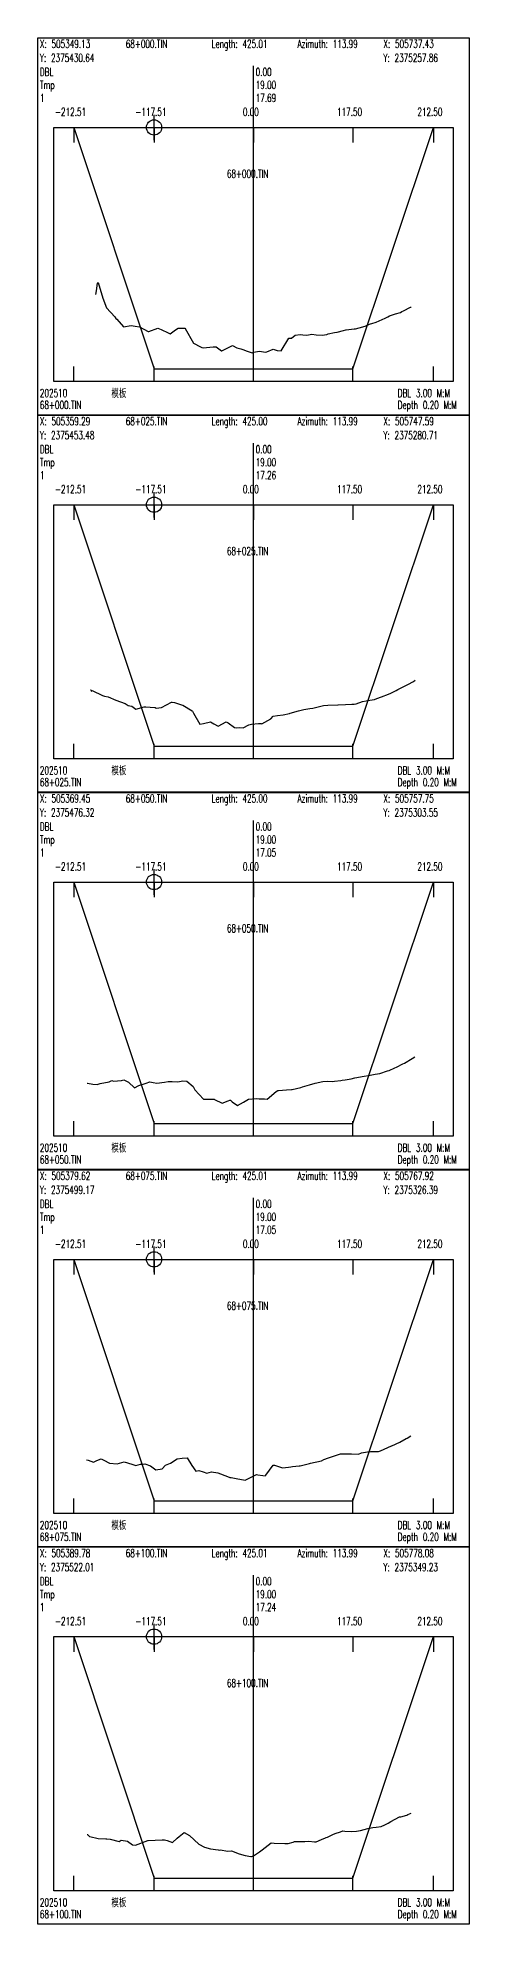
# Model space of a CAD drawing. Extents: x 1 to 194, y -24202 to 0.
# Drawn here: x 1 to 171, y -2227 to -1485 of the extents above; entities that cross this region are included whole.
import ezdxf

# ---------------------------------------------------------------- set-up
doc = ezdxf.new("R2010")
doc.units = 0
doc.header["$MEASUREMENT"] = 0
doc.layers.add('LABELS', color=7, linetype='Continuous')
doc.layers.add('XSECTION', color=7, linetype='Continuous')
doc.styles.get("Standard").update_dxf_attribs({"font": 'txt.shx'})

msp = doc.modelspace()

# ---------------------------------------------------------------- linework, layer by layer
at = {"color": 1}
for p, q in [((41.83, -1520.06), (51.83, -1520.06)), ((46.83, -1525.06), (46.83, -1515.06)), ((41.83, -1668.53), (51.83, -1668.53)), ((46.83, -1673.53), (46.83, -1663.53)), ((41.83, -1817.01), (51.83, -1817.01)), ((46.83, -1822.01), (46.83, -1812.01)), ((41.83, -1965.49), (51.83, -1965.49)), ((46.83, -1970.49), (46.83, -1960.49)), ((41.83, -2113.96), (51.83, -2113.96)), ((46.83, -2118.96), (46.83, -2108.96))]:
    msp.add_line(p, q, dxfattribs=at)
for centre in [(46.83, -1520.06), (46.83, -1668.53), (46.83, -1817.01), (46.83, -1965.49), (46.83, -2113.96)]:
    msp.add_circle(centre, 3, dxfattribs=at)
at = {"layer": 'XSECTION', "color": 0, "linetype": 'Continuous'}
for points in [[(1, -1484.77), (171, -1484.77), (171, -1633.24), (1, -1633.24), (1, -1484.77)], [(86, -1620.06), (86, -1495.82)], [(86, -1620.06), (86, -1495.82)], [(7.3, -1520.06), (164.71, -1520.06), (164.71, -1620.06), (7.3, -1620.06), (7.3, -1520.06)], [(15.17, -1520.06), (15.17, -1526)], [(15.17, -1520.06), (46.83, -1615.06)], [(15.17, -1520.06), (46.83, -1615.06)], [(46.83, -1520.06), (46.83, -1526)], [(86, -1520.06), (86, -1526)], [(125.17, -1520.06), (125.17, -1526)], [(125.17, -1615.06), (156.84, -1520.06)], [(125.17, -1615.06), (156.84, -1520.06)], [(156.84, -1520.06), (156.84, -1526)], [(15.17, -1620.06), (15.17, -1614.12)], [(46.83, -1620.06), (46.83, -1614.12)], [(46.83, -1615.06), (86, -1615.06)], [(46.83, -1615.06), (46.83, -1615.06)], [(46.83, -1615.06), (86, -1615.06)], [(86, -1620.06), (86, -1614.12)], [(86, -1615.06), (125.17, -1615.06)], [(86, -1615.06), (125.17, -1615.06)], [(125.17, -1620.06), (125.17, -1614.12)], [(125.17, -1615.06), (125.17, -1615.06)], [(156.84, -1620.06), (156.84, -1614.12)], [(1, -1633.25), (171, -1633.25), (171, -1781.71), (1, -1781.71), (1, -1633.25)], [(86, -1768.53), (86, -1644.3)], [(86, -1768.53), (86, -1644.3)], [(7.3, -1668.53), (164.71, -1668.53), (164.71, -1768.53), (7.3, -1768.53), (7.3, -1668.53)], [(15.17, -1668.53), (15.17, -1674.47)], [(15.17, -1668.53), (46.83, -1763.53)], [(15.17, -1668.53), (46.83, -1763.53)], [(46.83, -1668.53), (46.83, -1674.47)], [(86, -1668.53), (86, -1674.47)], [(125.17, -1668.53), (125.17, -1674.47)], [(125.17, -1763.53), (156.84, -1668.53)], [(125.17, -1763.53), (156.84, -1668.53)], [(156.84, -1668.53), (156.84, -1674.47)], [(15.17, -1768.53), (15.17, -1762.6)], [(46.83, -1768.53), (46.83, -1762.6)], [(46.83, -1763.53), (86, -1763.53)], [(46.83, -1763.53), (46.83, -1763.53)], [(46.83, -1763.53), (86, -1763.53)], [(86, -1768.53), (86, -1762.6)], [(86, -1763.53), (125.17, -1763.53)], [(86, -1763.53), (125.17, -1763.53)], [(125.17, -1768.53), (125.17, -1762.6)], [(125.17, -1763.53), (125.17, -1763.53)], [(156.84, -1768.53), (156.84, -1762.6)], [(1, -1781.72), (171, -1781.72), (171, -1930.19), (1, -1930.19), (1, -1781.72)], [(86, -1917.01), (86, -1792.78)], [(86, -1917.01), (86, -1792.78)], [(7.3, -1817.01), (164.71, -1817.01), (164.71, -1917.01), (7.3, -1917.01), (7.3, -1817.01)], [(15.17, -1817.01), (15.17, -1822.95)], [(15.17, -1817.01), (46.83, -1912.01)], [(15.17, -1817.01), (46.83, -1912.01)], [(46.83, -1817.01), (46.83, -1822.95)], [(86, -1817.01), (86, -1822.95)], [(125.17, -1817.01), (125.17, -1822.95)], [(125.17, -1912.01), (156.84, -1817.01)], [(125.17, -1912.01), (156.84, -1817.01)], [(156.84, -1817.01), (156.84, -1822.95)], [(15.17, -1917.01), (15.17, -1911.07)], [(46.83, -1917.01), (46.83, -1911.07)], [(46.83, -1912.01), (86, -1912.01)], [(46.83, -1912.01), (46.83, -1912.01)], [(46.83, -1912.01), (86, -1912.01)], [(86, -1917.01), (86, -1911.07)], [(86, -1912.01), (125.17, -1912.01)], [(86, -1912.01), (125.17, -1912.01)], [(125.17, -1917.01), (125.17, -1911.07)], [(125.17, -1912.01), (125.17, -1912.01)], [(156.84, -1917.01), (156.84, -1911.07)], [(1, -1930.2), (171, -1930.2), (171, -2078.66), (1, -2078.66), (1, -1930.2)], [(86, -2065.49), (86, -1941.25)], [(86, -2065.49), (86, -1941.25)], [(7.3, -1965.49), (164.71, -1965.49), (164.71, -2065.49), (7.3, -2065.49), (7.3, -1965.49)], [(15.17, -1965.49), (15.17, -1971.42)], [(15.17, -1965.49), (46.83, -2060.49)], [(15.17, -1965.49), (46.83, -2060.49)], [(46.83, -1965.49), (46.83, -1971.42)], [(86, -1965.49), (86, -1971.42)], [(125.17, -1965.49), (125.17, -1971.42)], [(125.17, -2060.49), (156.84, -1965.49)], [(125.17, -2060.49), (156.84, -1965.49)], [(156.84, -1965.49), (156.84, -1971.42)], [(15.17, -2065.49), (15.17, -2059.55)], [(46.83, -2065.49), (46.83, -2059.55)], [(46.83, -2060.49), (86, -2060.49)], [(46.83, -2060.49), (46.83, -2060.49)], [(46.83, -2060.49), (86, -2060.49)], [(86, -2065.49), (86, -2059.55)], [(86, -2060.49), (125.17, -2060.49)], [(86, -2060.49), (125.17, -2060.49)], [(125.17, -2065.49), (125.17, -2059.55)], [(125.17, -2060.49), (125.17, -2060.49)], [(156.84, -2065.49), (156.84, -2059.55)], [(1, -2078.67), (171, -2078.67), (171, -2227.14), (1, -2227.14), (1, -2078.67)], [(86, -2213.96), (86, -2089.73)], [(86, -2213.96), (86, -2089.73)], [(7.3, -2113.96), (164.71, -2113.96), (164.71, -2213.96), (7.3, -2213.96), (7.3, -2113.96)], [(15.17, -2113.96), (15.17, -2119.9)], [(15.17, -2113.96), (46.83, -2208.96)], [(15.17, -2113.96), (46.83, -2208.96)], [(46.83, -2113.96), (46.83, -2119.9)], [(86, -2113.96), (86, -2119.9)], [(125.17, -2113.96), (125.17, -2119.9)], [(125.17, -2208.96), (156.84, -2113.96)], [(125.17, -2208.96), (156.84, -2113.96)], [(156.84, -2113.96), (156.84, -2119.9)], [(15.17, -2213.96), (15.17, -2208.02)], [(46.83, -2213.96), (46.83, -2208.02)], [(46.83, -2208.96), (86, -2208.96)], [(46.83, -2208.96), (46.83, -2208.96)], [(46.83, -2208.96), (86, -2208.96)], [(86, -2213.96), (86, -2208.02)], [(86, -2208.96), (125.17, -2208.96)], [(86, -2208.96), (125.17, -2208.96)], [(125.17, -2213.96), (125.17, -2208.02)], [(125.17, -2208.96), (125.17, -2208.96)], [(156.84, -2213.96), (156.84, -2208.02)]]:
    msp.add_lwpolyline(points, dxfattribs=at)
at = {"layer": 'XSECTION', "color": 1, "linetype": 'Continuous'}
for points in [[(23.87, -1585.86), (24.17, -1584.41), (24.6, -1581.41), (24.79, -1581.06), (26.65, -1587.31), (28.11, -1591.11), (31.38, -1594.61), (31.82, -1595.31), (32.11, -1595.51), (34.75, -1598.51), (37.88, -1597.96), (39.45, -1598.21), (41.04, -1598.51), (44.52, -1600.36), (44.62, -1600.41), (44.83, -1600.36), (48.29, -1599.11), (49.59, -1599.56), (52.37, -1600.96), (53.24, -1601.26), (55.27, -1599.66), (56.27, -1599.06), (58.99, -1599.11), (59.06, -1599.11), (59.11, -1599.21), (62.41, -1604.96), (65.08, -1606.41), (65.65, -1606.61), (66.14, -1606.81), (70.06, -1606.36), (71.31, -1606.36), (73.43, -1607.96), (73.48, -1608.01), (73.51, -1608.01), (73.59, -1607.96), (77.79, -1605.86), (79.46, -1606.81), (81.02, -1607.16), (81.76, -1607.51), (83.45, -1608.16), (85.44, -1608.71), (85.96, -1608.51), (88.41, -1608.16), (90.7, -1608.51), (91.26, -1608.31), (93.73, -1607.31), (95.32, -1607.81), (96.96, -1607.96), (99.96, -1602.96), (100.98, -1602.96), (102.35, -1601.86), (104.42, -1601.56), (105.48, -1601.71), (106.98, -1601.76), (108.96, -1601.46), (110.69, -1601.66), (113.05, -1601.81), (114.94, -1601.51), (115.43, -1601.26), (117.97, -1600.71), (119, -1600.66), (121.49, -1600.01), (122.31, -1599.76), (122.51, -1599.76), (125.69, -1599.31), (126.19, -1599.31), (127.57, -1598.91), (129.99, -1598.31), (131.67, -1597.51), (132.09, -1597.36), (132.57, -1597.16), (134.37, -1596.71), (137.84, -1595.11), (138.9, -1594.66), (139.6, -1594.21), (141.98, -1593.46), (143.89, -1592.86), (144.49, -1592.51), (145.14, -1592.21), (147.86, -1590.86), (147.97, -1590.81), (148.05, -1590.76)], [(21.82, -1741.33), (21.89, -1741.43), (22.01, -1741.88), (22.4, -1741.68), (26.46, -1743.58), (27.28, -1743.88), (28.82, -1744.13), (31.81, -1745.48), (35.41, -1746.78), (36.65, -1747.58), (37.31, -1747.63), (38.06, -1747.83), (39.72, -1748.98), (42.96, -1748.03), (43.61, -1748.13), (45.28, -1748.23), (47.3, -1748.38), (47.64, -1748.58), (49.75, -1748.38), (53.71, -1746.28), (53.93, -1746.18), (54.83, -1746.38), (57.69, -1747.28), (58.12, -1747.38), (61.86, -1749.68), (62.03, -1749.83), (62.41, -1750.53), (64.82, -1754.88), (66.25, -1754.63), (69.13, -1753.93), (70.4, -1754.78), (72.06, -1755.73), (75.24, -1753.98), (76.01, -1754.33), (78.56, -1756.23), (79.14, -1756.28), (80.44, -1756.23), (81.98, -1756.33), (84.21, -1755.13), (85.26, -1754.93), (87.99, -1754.63), (89, -1754.68), (89.28, -1754.78), (92.86, -1752.78), (93.72, -1751.68), (95.39, -1751.48), (97.69, -1751.28), (100.21, -1750.63), (100.42, -1750.58), (103.75, -1749.63), (105.78, -1749.13), (108.22, -1748.68), (109.33, -1748.63), (113.53, -1747.48), (113.57, -1747.48), (115.27, -1747.43), (119.16, -1747.33), (119.23, -1747.33), (119.38, -1747.33), (122.21, -1747.18), (124.76, -1747.08), (125.59, -1747.03), (126.39, -1746.88), (128.91, -1746.03), (130.34, -1745.73), (131.81, -1745.43), (133.66, -1745.13), (134.56, -1744.83), (136.46, -1744.13), (139.12, -1743.13), (140.13, -1742.73), (142.22, -1741.63), (142.85, -1741.23), (143.4, -1740.98), (145.74, -1739.78), (146.85, -1739.28), (148.98, -1738.13), (149.7, -1737.63)], [(20.55, -1896.16), (20.56, -1896.16), (20.56, -1896.16), (22.72, -1896.51), (24.41, -1896.66), (25.65, -1896.31), (29.18, -1895.66), (30.22, -1895.16), (30.89, -1895.36), (33.95, -1895.06), (34.99, -1894.91), (36.75, -1895.76), (39.19, -1898.06), (40.78, -1897.06), (43.69, -1896.16), (45.12, -1895.66), (46.48, -1895.91), (47.96, -1896.11), (50.92, -1895.76), (52.38, -1895.56), (53.03, -1895.46), (53.97, -1895.46), (56.15, -1895.61), (56.86, -1895.51), (58.19, -1895.21), (59.75, -1895.41), (62.26, -1897.46), (62.89, -1898.81), (66.35, -1902.46), (67.71, -1902.46), (70.49, -1902.51), (70.63, -1902.61), (73.66, -1904.01), (76.06, -1903.16), (76.72, -1902.81), (76.98, -1902.86), (77.64, -1903.51), (79.71, -1904.96), (82.11, -1903.61), (84.03, -1902.46), (87.02, -1902.16), (88.24, -1902.26), (90.38, -1902.26), (91.4, -1902.51), (94.95, -1899.41), (95.6, -1899.01), (95.85, -1899.01), (98.99, -1898.76), (100.95, -1898.71), (101.17, -1898.66), (104.69, -1897.81), (105.31, -1897.66), (108.08, -1896.86), (110.25, -1896.11), (110.26, -1896.11), (110.27, -1896.11), (113.37, -1895.51), (115.27, -1895.41), (116.99, -1895.51), (117.94, -1895.36), (120.4, -1895.06), (120.94, -1895.01), (122.17, -1894.81), (124.47, -1894.41), (125.88, -1894.06), (129.53, -1893.46), (131.29, -1893.16), (133.9, -1892.66), (135.8, -1892.41), (138.75, -1891.36), (139.49, -1891.11), (141.63, -1890.16), (142.31, -1889.81), (144.76, -1888.61), (145.47, -1888.26), (148.45, -1886.41), (149.57, -1885.76)], [(20.2, -2044.34), (20.88, -2044.49), (22.92, -2045.34), (24.33, -2044.64), (26.04, -2043.99), (27.1, -2044.54), (29.3, -2045.74), (32.25, -2045.99), (32.26, -2045.99), (32.27, -2045.99), (35, -2045.19), (38.11, -2046.04), (39.71, -2046.64), (41.54, -2046.14), (42.59, -2046.04), (43.17, -2045.99), (45.39, -2046.79), (47.48, -2048.34), (50.03, -2047.89), (51.38, -2046.54), (53.28, -2045.69), (55.98, -2043.94), (57.87, -2043.69), (59.84, -2043.59), (61.77, -2046.64), (63.29, -2048.89), (64.5, -2048.54), (66.24, -2049.14), (67.57, -2049.59), (69.51, -2049.14), (71.89, -2049.49), (75.72, -2050.94), (76.65, -2051.29), (77.14, -2051.29), (79.23, -2051.74), (82.67, -2052.34), (83.79, -2051.84), (87.24, -2050.14), (87.75, -2050.29), (89.64, -2050.49), (90.63, -2050.74), (90.87, -2050.44), (93.71, -2046.44), (94.28, -2046.54), (97.4, -2047.59), (99.78, -2047.24), (100.66, -2047.09), (101.3, -2046.99), (103.94, -2046.79), (104.39, -2046.74), (106, -2046.29), (108.04, -2045.79), (108.48, -2045.69), (112.78, -2044.74), (113.75, -2044.29), (115.59, -2043.54), (118.36, -2042.74), (120.29, -2042.04), (123.1, -2041.99), (123.53, -2042.04), (123.81, -2042.04), (124.62, -2042.04), (127.35, -2042.19), (128.5, -2041.69), (130.93, -2041.19), (132.06, -2041.04), (133.24, -2041.09), (135.28, -2041.14), (135.99, -2040.89), (140.35, -2038.84), (140.46, -2038.84), (143.61, -2037.49), (146.09, -2036.04), (146.56, -2035.79), (147.94, -2034.99)], [(20.47, -2191.76), (20.66, -2191.86), (21.36, -2192.56), (21.41, -2192.61), (21.51, -2192.66), (24.83, -2193.36), (27.79, -2193.46), (28.28, -2193.46), (29.59, -2193.71), (33.05, -2194.51), (33.86, -2194.06), (36.32, -2194.41), (38.38, -2195.86), (39.52, -2196.06), (44.43, -2194.16), (44.44, -2194.16), (44.45, -2194.16), (50.03, -2193.96), (50.96, -2193.86), (51.94, -2194.21), (54.07, -2195.01), (56, -2193.31), (56.7, -2192.56), (58.63, -2191.06), (60.78, -2192.26), (64.48, -2195.56), (66.71, -2196.81), (69.02, -2197.51), (72.07, -2197.91), (72.42, -2197.96), (72.96, -2197.91), (75.82, -2198.36), (77.37, -2198.21), (80.42, -2199.41), (82.68, -2200.06), (84.95, -2200.46), (85.27, -2200.51), (85.95, -2200.21), (88.3, -2198.66), (89.44, -2197.81), (93, -2195.06), (94.09, -2195.26), (98.39, -2195.31), (99.61, -2195.31), (101.56, -2194.81), (102.17, -2194.61), (103.16, -2194.51), (106.22, -2194.51), (107.76, -2194.46), (110.09, -2194.66), (110.74, -2194.66), (112.83, -2193.81), (114.39, -2193.11), (114.61, -2193.01), (115.1, -2192.81), (117.24, -2191.76), (118.12, -2191.46), (120.26, -2190.76), (121.21, -2190.31), (121.95, -2190.51), (124.75, -2190.61), (126.52, -2190.46), (128.17, -2190.21), (131.02, -2189.51), (132.4, -2189.21), (133.05, -2189.06), (134.37, -2188.91), (136.3, -2188.61), (137.74, -2187.96), (139.04, -2187.36), (140.13, -2186.66), (143.57, -2184.91), (144.03, -2184.81), (146.46, -2184.16), (146.77, -2184.01), (148.1, -2183.46)]]:
    msp.add_lwpolyline(points, dxfattribs=at)

# ---------------------------------------------------------------- texts
at = {"layer": 'LABELS', "color": 0, "width": 0.666667}
for s, height, p in [('Y: 2375430.64', 3.1482, (1.85, -1494.3)), ('X: 505349.13', 3.1482, (1.85, -1488.77)), ('68+000.TIN', 3.148, (35.68, -1488.77)), ('Length: 425.01', 3.1482, (69.51, -1488.77)), ('Azimuth: 113.99', 3.1482, (103.34, -1488.77)), ('Y: 2375257.86', 3.1482, (137.17, -1494.3)), ('X: 505737.43', 3.1482, (137.17, -1488.77)), ('DBL', 3.148, (1.85, -1499.82)), ('0.00', 3.148, (86.85, -1499.82)), ('0.00', 3.148, (86.85, -1499.82)), ('Tmp', 3.148, (1.85, -1504.92)), ('19.00', 3.148, (86.85, -1504.92)), ('19.00', 3.148, (86.85, -1504.92)), ('-212.51', 3.148, (7.82, -1515.55)), ('-117.51', 3.148, (39.49, -1515.55)), ('0.00', 3.148, (81.81, -1515.55)), ('117.50', 3.148, (118.87, -1515.55)), ('212.50', 3.148, (150.54, -1515.55)), ('68+000.TIN', 3.148, (75.51, -1539.87)), ('模板', 3.148, (30.04, -1626.18)), ('DBL 3.00 M:M', 3.1482, (142.81, -1626.18)), ('68+000.TIN', 3.148, (1.85, -1630.86)), ('Depth 0.20 M:M', 3.1482, (142.81, -1630.86)), ('Y: 2375453.48', 3.1482, (1.85, -1642.77)), ('X: 505359.29', 3.1482, (1.85, -1637.25)), ('68+025.TIN', 3.148, (35.68, -1637.25)), ('Length: 425.00', 3.1482, (69.51, -1637.25)), ('Azimuth: 113.99', 3.1482, (103.34, -1637.25)), ('Y: 2375280.71', 3.1482, (137.17, -1642.77)), ('X: 505747.59', 3.1482, (137.17, -1637.25)), ('DBL', 3.148, (1.85, -1648.3)), ('0.00', 3.148, (86.85, -1648.3)), ('0.00', 3.148, (86.85, -1648.3)), ('Tmp', 3.148, (1.85, -1653.4)), ('19.00', 3.148, (86.85, -1653.4)), ('19.00', 3.148, (86.85, -1653.4)), ('-212.51', 3.148, (7.82, -1664.03)), ('-117.51', 3.148, (39.49, -1664.03)), ('0.00', 3.148, (81.81, -1664.03)), ('117.50', 3.148, (118.87, -1664.03)), ('212.50', 3.148, (150.54, -1664.03)), ('68+025.TIN', 3.148, (75.51, -1688.35)), ('模板', 3.148, (30.04, -1774.66)), ('DBL 3.00 M:M', 3.1482, (142.81, -1774.66)), ('68+025.TIN', 3.148, (1.85, -1779.33)), ('Depth 0.20 M:M', 3.1482, (142.81, -1779.33)), ('Y: 2375476.32', 3.1482, (1.85, -1791.25)), ('X: 505369.45', 3.1482, (1.85, -1785.72)), ('68+050.TIN', 3.148, (35.68, -1785.72)), ('Length: 425.00', 3.1482, (69.51, -1785.72)), ('Azimuth: 113.99', 3.1482, (103.34, -1785.72)), ('Y: 2375303.55', 3.1482, (137.17, -1791.25)), ('X: 505757.75', 3.1482, (137.17, -1785.72)), ('DBL', 3.148, (1.85, -1796.77)), ('0.00', 3.148, (86.85, -1796.77)), ('0.00', 3.148, (86.85, -1796.77)), ('Tmp', 3.148, (1.85, -1801.88)), ('19.00', 3.148, (86.85, -1801.88)), ('19.00', 3.148, (86.85, -1801.88)), ('-212.51', 3.148, (7.82, -1812.51)), ('-117.51', 3.148, (39.49, -1812.51)), ('0.00', 3.148, (81.81, -1812.51)), ('117.50', 3.148, (118.87, -1812.51)), ('212.50', 3.148, (150.54, -1812.51)), ('68+050.TIN', 3.148, (75.51, -1836.82)), ('模板', 3.148, (30.04, -1923.13)), ('DBL 3.00 M:M', 3.1482, (142.81, -1923.13)), ('68+050.TIN', 3.148, (1.85, -1927.81)), ('Depth 0.20 M:M', 3.1482, (142.81, -1927.81)), ('Y: 2375499.17', 3.1482, (1.85, -1939.72)), ('X: 505379.62', 3.1482, (1.85, -1934.2)), ('68+075.TIN', 3.148, (35.68, -1934.2)), ('Length: 425.01', 3.1482, (69.51, -1934.2)), ('Azimuth: 113.99', 3.1482, (103.34, -1934.2)), ('Y: 2375326.39', 3.1482, (137.17, -1939.72)), ('X: 505767.92', 3.1482, (137.17, -1934.2)), ('DBL', 3.148, (1.85, -1945.25)), ('0.00', 3.148, (86.85, -1945.25)), ('0.00', 3.148, (86.85, -1945.25)), ('Tmp', 3.148, (1.85, -1950.35)), ('19.00', 3.148, (86.85, -1950.35)), ('19.00', 3.148, (86.85, -1950.35)), ('-212.51', 3.148, (7.82, -1960.98)), ('-117.51', 3.148, (39.49, -1960.98)), ('0.00', 3.148, (81.81, -1960.98)), ('117.50', 3.148, (118.87, -1960.98)), ('212.50', 3.148, (150.54, -1960.98)), ('68+075.TIN', 3.148, (75.51, -1985.3)), ('模板', 3.148, (30.04, -2071.61)), ('DBL 3.00 M:M', 3.1482, (142.81, -2071.61)), ('68+075.TIN', 3.148, (1.85, -2076.29)), ('Depth 0.20 M:M', 3.1482, (142.81, -2076.29)), ('Y: 2375522.01', 3.1482, (1.85, -2088.2)), ('X: 505389.78', 3.1482, (1.85, -2082.67)), ('68+100.TIN', 3.148, (35.68, -2082.67)), ('Length: 425.01', 3.1482, (69.51, -2082.67)), ('Azimuth: 113.99', 3.1482, (103.34, -2082.67)), ('Y: 2375349.23', 3.1482, (137.17, -2088.2)), ('X: 505778.08', 3.1482, (137.17, -2082.67)), ('DBL', 3.148, (1.85, -2093.73)), ('0.00', 3.148, (86.85, -2093.73)), ('0.00', 3.148, (86.85, -2093.73)), ('Tmp', 3.148, (1.85, -2098.83)), ('19.00', 3.148, (86.85, -2098.83)), ('19.00', 3.148, (86.85, -2098.83)), ('-212.51', 3.148, (7.82, -2109.46)), ('-117.51', 3.148, (39.49, -2109.46)), ('0.00', 3.148, (81.81, -2109.46)), ('117.50', 3.148, (118.87, -2109.46)), ('212.50', 3.148, (150.54, -2109.46)), ('68+100.TIN', 3.148, (75.51, -2133.78)), ('模板', 3.148, (30.04, -2220.09)), ('DBL 3.00 M:M', 3.1482, (142.81, -2220.09)), ('68+100.TIN', 3.148, (1.85, -2224.76)), ('Depth 0.20 M:M', 3.1482, (142.81, -2224.76))]:
    msp.add_text(s, height=height, dxfattribs=at).set_placement(p)
at = {"layer": 'LABELS', "color": 1, "width": 0.666667}
for s, height, p in [('1', 3.15, (1.85, -1510.02)), ('17.69', 3.148, (86.85, -1510.02)), ('17.69', 3.148, (86.85, -1510.02)), ('202510', 3.148, (1.85, -1626.18)), ('1', 3.15, (1.85, -1658.5)), ('17.26', 3.148, (86.85, -1658.5)), ('17.26', 3.148, (86.85, -1658.5)), ('202510', 3.148, (1.85, -1774.66)), ('1', 3.15, (1.85, -1806.98)), ('17.05', 3.148, (86.85, -1806.98)), ('17.05', 3.148, (86.85, -1806.98)), ('202510', 3.148, (1.85, -1923.13)), ('1', 3.15, (1.85, -1955.45)), ('17.05', 3.148, (86.85, -1955.45)), ('17.05', 3.148, (86.85, -1955.45)), ('202510', 3.148, (1.85, -2071.61)), ('1', 3.15, (1.85, -2103.93)), ('17.24', 3.148, (86.85, -2103.93)), ('17.24', 3.148, (86.85, -2103.93)), ('202510', 3.148, (1.85, -2220.09))]:
    msp.add_text(s, height=height, dxfattribs=at).set_placement(p)

doc.saveas('drawing.dxf')
